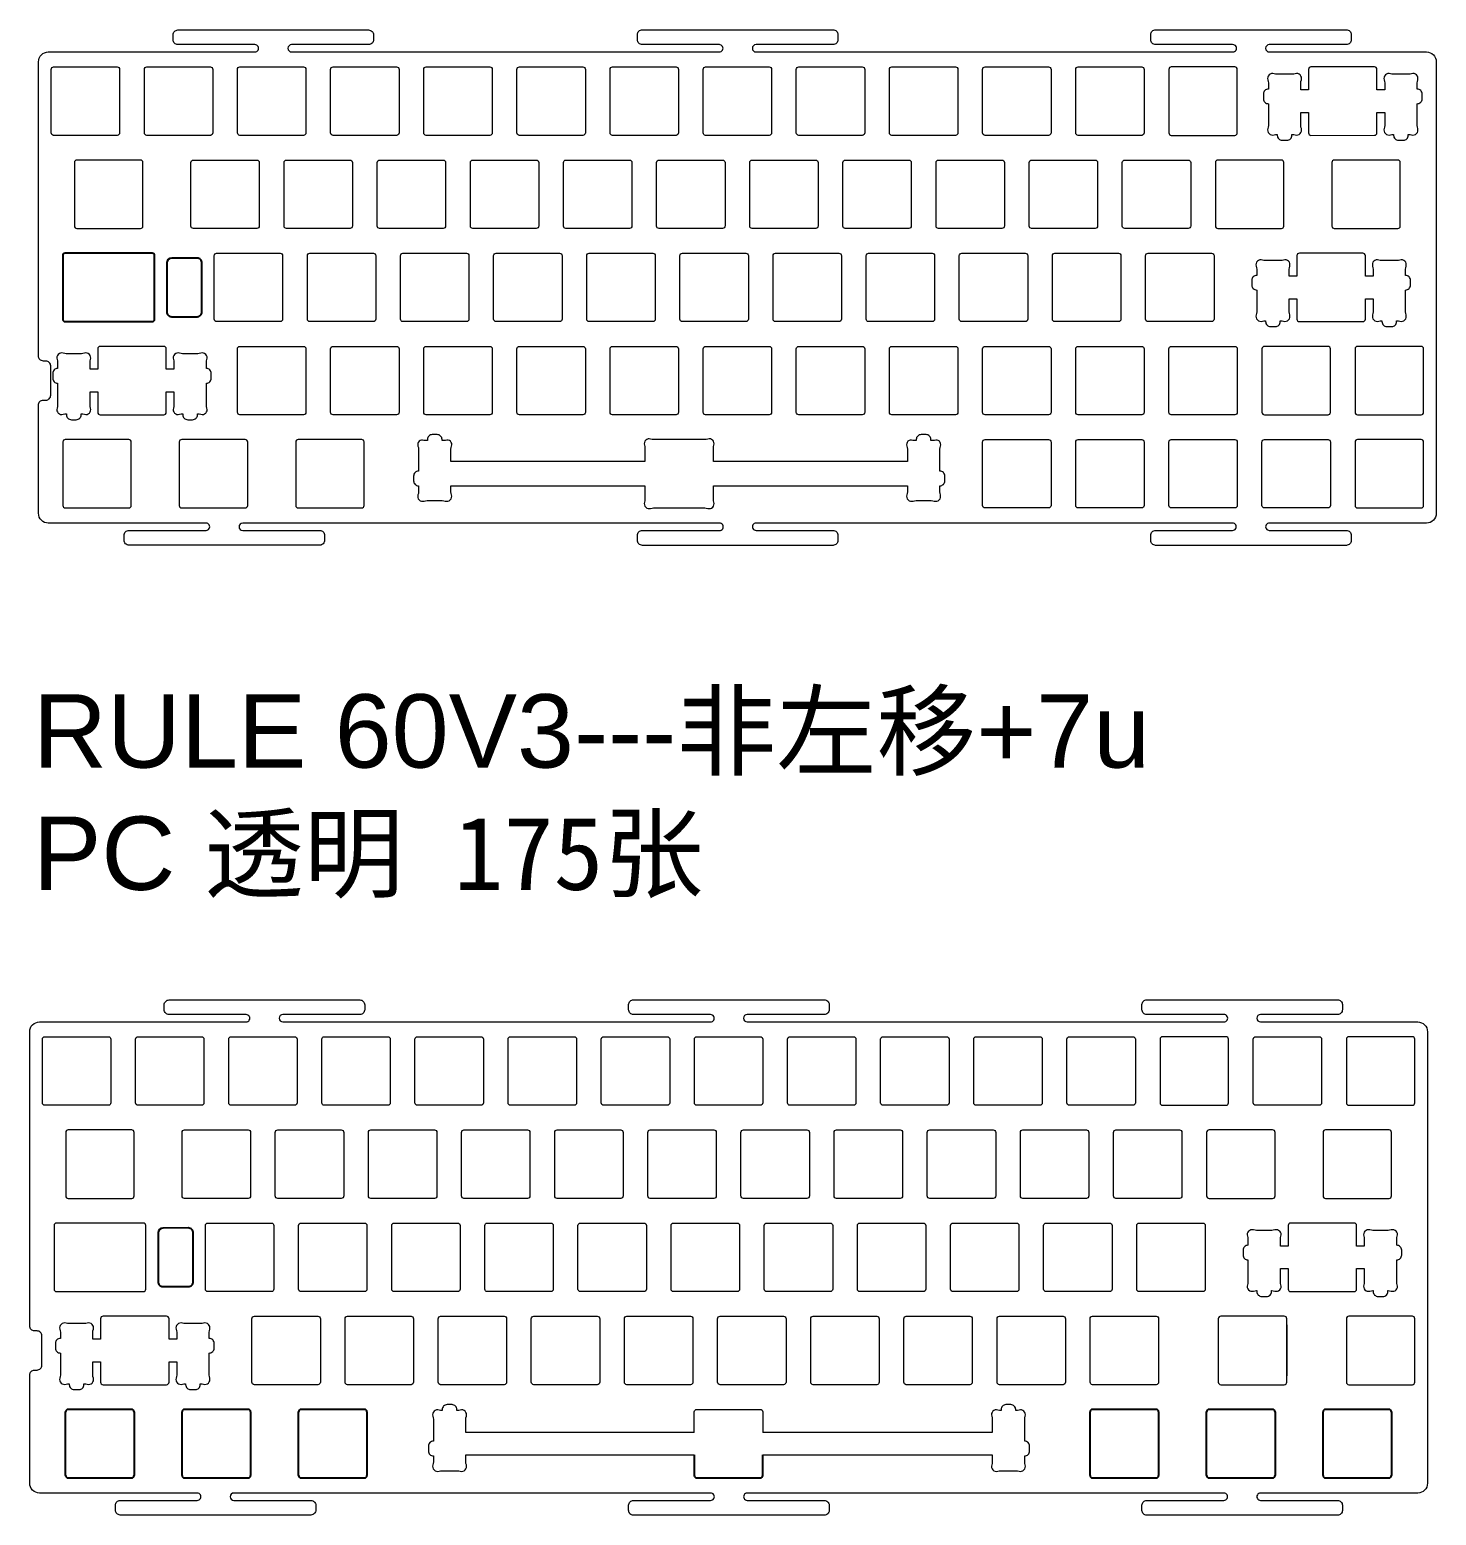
# Model space of a CAD drawing. Header units: millimetres. Extents: x 22 to 652, y 13 to 555.
# Drawn here: x 21.7 to 309.4, y 14.8 to 318.6 of the extents above; entities that cross this region are included whole.
import ezdxf

# ---------------------------------------------------------------- set-up
doc = ezdxf.new("R2010")
doc.units = ezdxf.units.MM
doc.layers.add('1', color=7, linetype='Continuous', lineweight=0)
doc.styles.get("Standard").update_dxf_attribs({"font": 'arial.ttf'})

msp = doc.modelspace()

# ---------------------------------------------------------------- linework, layer by layer
at = {"color": 7}
msp.add_lwpolyline([(47.2, 259.39), (47.2, 272.39, 0.414214), (46.7, 272.89), (28.93, 272.89, 0.414214), (28.43, 272.39), (28.43, 259.39, 0.414214), (28.93, 258.89), (46.7, 258.89, 0.414214)], format="xyb", close=True, dxfattribs=at)
for points in [[(56.9, 270.89, 0.414244), (55.9, 271.89), (50.7, 271.89, 0.414183), (49.7, 270.89), (49.7, 260.89, 0.414214), (50.7, 259.89), (55.9, 259.89, 0.414214), (56.9, 260.89)], [(55.1, 72.54, 0.414244), (54.1, 73.54), (48.91, 73.53, 0.414183), (47.91, 72.53), (47.91, 62.54, 0.414214), (48.91, 61.54), (54.1, 61.54, 0.414214), (55.1, 62.54)]]:
    msp.add_lwpolyline(points, format="xyb", close=True)
at = {"layer": '1'}
for p, q in [((68.48, 314.79), (68.48, 314.79)), ((74.48, 314.79), (74.48, 314.79)), ((135.31, 252.06), (135.31, 241.62))]:
    msp.add_line(p, q, dxfattribs=at)
at = {"layer": '1', "color": 3}
for p, q in [((138.26, 53.71), (138.26, 43.27)), ((278.77, 53.71), (278.77, 43.27)), ((110.87, 27.14), (157.6, 27.14))]:
    msp.add_line(p, q, dxfattribs=at)
at = {"layer": '1', "color": 3, "lineweight": 25}
for p, q in [((29.01, 22.94), (29.01, 35.94)), ((43.01, 35.94), (43.01, 22.94)), ((52.83, 22.94), (52.83, 35.94)), ((66.83, 35.94), (66.83, 22.94)), ((76.64, 22.94), (76.64, 35.94)), ((90.64, 35.94), (90.64, 22.94)), ((238.56, 22.94), (238.56, 35.94)), ((252.56, 35.94), (252.56, 22.94)), ((262.38, 22.94), (262.38, 35.94)), ((276.38, 35.94), (276.38, 22.94)), ((286.19, 22.94), (286.19, 35.94)), ((300.19, 35.94), (300.19, 22.94))]:
    msp.add_line(p, q, dxfattribs=at)
at = {"layer": '1'}
for points in [[(25.96, 249.84, 0.414214), (24.96, 250.84), (24.46, 250.84, -0.414214), (23.46, 251.84), (23.46, 312.04, -0.414214), (25.46, 314.04), (67.73, 314.04, 1.006341), (67.73, 315.54), (51.98, 315.54, -0.414214), (50.98, 316.54), (50.98, 317.54, -0.414214), (51.98, 318.54), (90.98, 318.54, -0.414214), (91.98, 317.54), (91.98, 316.54, -0.414214), (90.98, 315.54), (75.23, 315.54, 0.999996), (75.23, 314.04), (162.72, 314.04, 1.004198), (162.72, 315.54), (146.97, 315.54, -0.414214), (145.97, 316.54), (145.97, 317.59, -0.414214), (146.97, 318.59), (185.97, 318.59, -0.414214), (186.97, 317.59), (186.97, 316.54, -0.414214), (185.97, 315.54), (170.22, 315.54, 0.999996), (170.22, 314.04), (267.71, 314.04, 1.070015), (267.71, 315.54), (251.96, 315.54, -0.414214), (250.96, 316.54), (250.96, 317.59, -0.414214), (251.96, 318.59), (290.96, 318.59, -0.414214), (291.96, 317.59), (291.96, 316.54, -0.414214), (290.96, 315.54), (275.21, 315.54, 0.999996), (275.21, 314.04), (307.36, 314.04, -0.414214), (309.36, 312.04), (309.36, 219.69, -0.414213), (307.36, 217.69), (275.21, 217.69, 1.000003), (275.21, 216.19), (290.96, 216.19, -0.414214), (291.96, 215.19), (291.96, 214.14, -0.414214), (290.96, 213.14), (251.96, 213.14, -0.414214), (250.96, 214.14), (250.96, 215.19, -0.414214), (251.96, 216.19), (267.71, 216.19, 1.000004), (267.71, 217.69), (170.22, 217.69, 1.000003), (170.22, 216.19), (185.97, 216.19, -0.414214), (186.97, 215.19), (186.97, 214.14, -0.414214), (185.97, 213.14), (146.97, 213.14, -0.428049), (145.97, 214.19), (145.97, 215.19, -0.414214), (146.97, 216.19), (162.72, 216.19, 1.06449), (162.72, 217.69), (65.23, 217.69, 0.999996), (65.23, 216.19), (80.98, 216.19, -0.414214), (81.98, 215.19), (81.98, 214.19, -0.414214), (80.98, 213.19), (41.98, 213.19, -0.414214), (40.98, 214.19), (40.98, 215.19, -0.414214), (41.98, 216.19), (57.73, 216.19, 1.006341), (57.73, 217.69), (25.46, 217.69, -0.414214), (23.46, 219.69), (23.46, 241.84, -0.414214), (24.46, 242.84), (24.96, 242.84, 0.414214), (25.96, 243.84)], [(26.06, 297.49), (26.06, 310.49, -0.414214), (26.56, 310.99), (39.56, 310.99, -0.414214), (40.06, 310.49), (40.06, 297.49, -0.414217), (39.56, 296.99), (26.56, 296.99, -0.41421)], [(45.11, 297.49), (45.11, 310.49, -0.414214), (45.61, 310.99), (58.61, 310.99, -0.414214), (59.11, 310.49), (59.11, 297.49, -0.414217), (58.61, 296.99), (45.61, 296.99, -0.41421)], [(64.16, 297.49), (64.16, 310.49, -0.414214), (64.66, 310.99), (77.66, 310.99, -0.414214), (78.16, 310.49), (78.16, 297.49, -0.414217), (77.66, 296.99), (64.66, 296.99, -0.41421)], [(83.21, 297.49), (83.21, 310.49, -0.414214), (83.71, 310.99), (96.71, 310.99, -0.414214), (97.21, 310.49), (97.21, 297.49, -0.414217), (96.71, 296.99), (83.71, 296.99, -0.41421)], [(102.26, 297.49), (102.26, 310.49, -0.414214), (102.76, 310.99), (115.76, 310.99, -0.414214), (116.26, 310.49), (116.26, 297.49, -0.414217), (115.76, 296.99), (102.76, 296.99, -0.41421)], [(121.31, 297.49), (121.31, 310.49, -0.414214), (121.81, 310.99), (134.81, 310.99, -0.414214), (135.31, 310.49), (135.31, 297.49, -0.414217), (134.81, 296.99), (121.81, 296.99, -0.41421)], [(140.36, 297.49), (140.36, 310.49, -0.414214), (140.86, 310.99), (153.86, 310.99, -0.414214), (154.36, 310.49), (154.36, 297.49, -0.414217), (153.86, 296.99), (140.86, 296.99, -0.41421)], [(159.41, 297.49), (159.41, 310.49, -0.414214), (159.91, 310.99), (172.91, 310.99, -0.414214), (173.41, 310.49), (173.41, 297.49, -0.414217), (172.91, 296.99), (159.91, 296.99, -0.41421)], [(178.46, 297.49), (178.46, 310.49, -0.414214), (178.96, 310.99), (191.96, 310.99, -0.414214), (192.46, 310.49), (192.46, 297.49, -0.414217), (191.96, 296.99), (178.96, 296.99, -0.41421)], [(197.51, 297.49), (197.51, 310.49, -0.414214), (198.01, 310.99), (211.01, 310.99, -0.414214), (211.51, 310.49), (211.51, 297.49, -0.414217), (211.01, 296.99), (198.01, 296.99, -0.41421)], [(216.56, 297.49), (216.56, 310.49, -0.414214), (217.06, 310.99), (230.06, 310.99, -0.414214), (230.56, 310.49), (230.56, 297.49, -0.414217), (230.06, 296.99), (217.06, 296.99, -0.41421)], [(235.61, 297.49), (235.61, 310.49, -0.414214), (236.11, 310.99), (249.11, 310.99, -0.414214), (249.61, 310.49), (249.61, 297.49, -0.414217), (249.11, 296.99), (236.11, 296.99, -0.41421)], [(268.66, 297.49), (268.66, 310.49, 0.414214), (268.16, 310.99), (255.16, 310.99, 0.414214), (254.66, 310.49), (254.66, 297.49, 0.414217), (255.16, 296.99), (268.16, 296.99, 0.41421)], [(281.66, 306.29), (281.66, 307.71, -0.078597), (281.76, 308.33, 0.612516), (280.5, 309.59, -0.078597), (279.88, 309.49), (276.79, 309.49, -0.078597), (276.17, 309.59, 0.612516), (274.91, 308.33, -0.078597), (275.01, 307.71), (275.01, 306.46, 0.414214), (274.01, 305.46), (274.01, 304.46, 0.414214), (275.01, 303.46), (275.01, 298.97, -0.078597), (274.91, 298.36, 0.612516), (276.17, 297.1, -0.078597), (276.79, 297.19), (276.83, 297.19), (276.83, 296.99, 0.414214), (277.83, 295.99), (278.83, 295.99, 0.414214), (279.83, 296.99), (279.83, 297.19), (279.88, 297.19, -0.078597), (280.5, 297.1, 0.612516), (281.76, 298.36, -0.078597), (281.66, 298.97), (281.66, 301.69), (283.23, 301.69), (283.23, 297.49, 0.414217), (283.73, 296.99), (296.73, 297, 0.41421), (297.23, 297.5), (297.23, 301.69), (298.81, 301.69), (298.81, 298.97, -0.078597), (298.71, 298.36, 0.612516), (299.97, 297.1, -0.078597), (300.59, 297.19), (300.63, 297.19), (300.63, 296.99, 0.414214), (301.63, 295.99), (302.63, 295.99, 0.414214), (303.63, 296.99), (303.63, 297.19), (303.68, 297.19, -0.078597), (304.3, 297.1, 0.612516), (305.56, 298.36, -0.078597), (305.46, 298.97), (305.46, 303.46, 0.414214), (306.46, 304.46), (306.46, 305.46, 0.414214), (305.46, 306.46), (305.46, 307.71, -0.078597), (305.56, 308.33, 0.612516), (304.3, 309.59, -0.078597), (303.68, 309.49), (300.59, 309.49, -0.078597), (299.97, 309.59, 0.612516), (298.71, 308.33, -0.078597), (298.81, 307.71), (298.81, 306.29), (297.23, 306.29), (297.23, 310.49, 0.414214), (296.73, 310.99), (283.73, 310.99, 0.414214), (283.23, 310.49), (283.23, 306.29)], [(44.82, 278.44), (44.82, 291.44, 0.414214), (44.32, 291.94), (31.32, 291.94, 0.414214), (30.82, 291.44), (30.82, 278.44, 0.414217), (31.32, 277.94), (44.32, 277.94, 0.41421)], [(54.64, 278.44), (54.64, 291.44, -0.414214), (55.14, 291.94), (68.13, 291.94, -0.414214), (68.63, 291.44), (68.63, 278.44, -0.414217), (68.13, 277.94), (55.14, 277.94, -0.41421)], [(73.69, 278.44), (73.69, 291.44, -0.414214), (74.19, 291.94), (87.18, 291.94, -0.414214), (87.68, 291.44), (87.68, 278.44, -0.414217), (87.18, 277.94), (74.19, 277.94, -0.41421)], [(92.74, 278.44), (92.74, 291.44, -0.414214), (93.24, 291.94), (106.23, 291.94, -0.414214), (106.73, 291.44), (106.73, 278.44, -0.414217), (106.23, 277.94), (93.24, 277.94, -0.41421)], [(111.79, 278.44), (111.79, 291.44, -0.414214), (112.29, 291.94), (125.28, 291.94, -0.414214), (125.78, 291.44), (125.78, 278.44, -0.414217), (125.28, 277.94), (112.29, 277.94, -0.41421)], [(130.84, 278.44), (130.84, 291.44, -0.414214), (131.34, 291.94), (144.33, 291.94, -0.414214), (144.83, 291.44), (144.83, 278.44, -0.414217), (144.33, 277.94), (131.34, 277.94, -0.41421)], [(149.88, 278.44), (149.88, 291.44, -0.414214), (150.38, 291.94), (163.38, 291.94, -0.414214), (163.88, 291.44), (163.88, 278.44, -0.414217), (163.38, 277.94), (150.38, 277.94, -0.41421)], [(168.93, 278.44), (168.93, 291.44, -0.414214), (169.43, 291.94), (182.43, 291.94, -0.414214), (182.93, 291.44), (182.93, 278.44, -0.414217), (182.43, 277.94), (169.43, 277.94, -0.41421)], [(187.98, 278.44), (187.98, 291.44, -0.414214), (188.48, 291.94), (201.48, 291.94, -0.414214), (201.98, 291.44), (201.98, 278.44, -0.414217), (201.48, 277.94), (188.48, 277.94, -0.41421)], [(207.04, 278.44), (207.04, 291.44, -0.414214), (207.54, 291.94), (220.53, 291.94, -0.414214), (221.03, 291.44), (221.03, 278.44, -0.414217), (220.53, 277.94), (207.54, 277.94, -0.41421)], [(226.09, 278.44), (226.09, 291.44, -0.414214), (226.59, 291.94), (239.58, 291.94, -0.414214), (240.08, 291.44), (240.08, 278.44, -0.414217), (239.58, 277.94), (226.59, 277.94, -0.41421)], [(245.14, 278.44), (245.14, 291.44, -0.414214), (245.64, 291.94), (258.63, 291.94, -0.414214), (259.13, 291.44), (259.13, 278.44, -0.414217), (258.63, 277.94), (245.64, 277.94, -0.41421)], [(278.18, 278.44), (278.18, 291.44, 0.414214), (277.68, 291.94), (264.69, 291.94, 0.414214), (264.19, 291.44), (264.19, 278.44, 0.414217), (264.69, 277.94), (277.68, 277.94, 0.41421)], [(302, 278.44), (302, 291.44, 0.414214), (301.5, 291.94), (288.5, 291.94, 0.414214), (288, 291.44), (288, 278.44, 0.414217), (288.5, 277.94), (301.5, 277.94, 0.41421)], [(59.4, 259.39), (59.4, 272.39, -0.414214), (59.9, 272.89), (72.9, 272.89, -0.414214), (73.4, 272.39), (73.4, 259.39, -0.414217), (72.9, 258.89), (59.9, 258.89, -0.41421)], [(78.45, 259.39), (78.45, 272.39, -0.414214), (78.95, 272.89), (91.95, 272.89, -0.414214), (92.45, 272.39), (92.45, 259.39, -0.414217), (91.95, 258.89), (78.95, 258.89, -0.41421)], [(97.5, 259.39), (97.5, 272.39, -0.414214), (98, 272.89), (111, 272.89, -0.414214), (111.5, 272.39), (111.5, 259.39, -0.414217), (111, 258.89), (98, 258.89, -0.41421)], [(116.55, 259.39), (116.55, 272.39, -0.414214), (117.05, 272.89), (130.05, 272.89, -0.414214), (130.55, 272.39), (130.55, 259.39, -0.414217), (130.05, 258.89), (117.05, 258.89, -0.41421)], [(135.6, 259.39), (135.6, 272.39, -0.414214), (136.1, 272.89), (149.1, 272.89, -0.414214), (149.6, 272.39), (149.6, 259.39, -0.414217), (149.1, 258.89), (136.1, 258.89, -0.41421)], [(154.65, 259.39), (154.65, 272.39, -0.414214), (155.15, 272.89), (168.15, 272.89, -0.414214), (168.65, 272.39), (168.65, 259.39, -0.414217), (168.15, 258.89), (155.15, 258.89, -0.41421)], [(173.7, 259.39), (173.7, 272.39, -0.414214), (174.2, 272.89), (187.19, 272.89, -0.414214), (187.69, 272.39), (187.69, 259.39, -0.414217), (187.19, 258.89), (174.2, 258.89, -0.41421)], [(192.75, 259.39), (192.75, 272.39, -0.414214), (193.25, 272.89), (206.24, 272.89, -0.414214), (206.74, 272.39), (206.74, 259.39, -0.414217), (206.24, 258.89), (193.25, 258.89, -0.41421)], [(211.8, 259.39), (211.8, 272.39, -0.414214), (212.3, 272.89), (225.3, 272.89, -0.414214), (225.8, 272.39), (225.8, 259.39, -0.414217), (225.3, 258.89), (212.3, 258.89, -0.41421)], [(230.85, 259.39), (230.85, 272.39, -0.414214), (231.35, 272.89), (244.35, 272.89, -0.414214), (244.85, 272.39), (244.85, 259.39, -0.414217), (244.35, 258.89), (231.35, 258.89, -0.41421)], [(249.9, 259.39), (249.9, 272.39, -0.414214), (250.4, 272.89), (263.4, 272.89, -0.414214), (263.9, 272.39), (263.9, 259.39, -0.414217), (263.4, 258.89), (250.4, 258.89, -0.41421)], [(279.28, 268.19), (279.28, 269.61, -0.078597), (279.38, 270.23, 0.612516), (278.12, 271.49, -0.078597), (277.5, 271.39), (274.41, 271.39, -0.078597), (273.79, 271.49, 0.612516), (272.53, 270.23, -0.078597), (272.63, 269.61), (272.63, 268.36, 0.414214), (271.63, 267.36), (271.63, 266.36, 0.414214), (272.63, 265.36), (272.63, 260.87, -0.078597), (272.53, 260.26, 0.612516), (273.79, 259, -0.078597), (274.41, 259.09), (274.45, 259.09), (274.45, 258.89, 0.414214), (275.45, 257.89), (276.45, 257.89, 0.414214), (277.45, 258.89), (277.45, 259.09), (277.5, 259.09, -0.078597), (278.12, 259, 0.612516), (279.38, 260.26, -0.078597), (279.28, 260.87), (279.28, 263.59), (280.85, 263.59), (280.85, 259.39, 0.414217), (281.35, 258.89), (294.35, 258.9, 0.41421), (294.85, 259.4), (294.85, 263.59), (296.43, 263.59), (296.43, 260.87, -0.078597), (296.33, 260.26, 0.612516), (297.59, 259, -0.078597), (298.21, 259.09), (298.25, 259.09), (298.25, 258.89, 0.414214), (299.25, 257.89), (300.25, 257.89, 0.414214), (301.25, 258.89), (301.25, 259.09), (301.3, 259.09, -0.078597), (301.92, 259, 0.612516), (303.18, 260.26, -0.078597), (303.08, 260.87), (303.08, 265.36, 0.414214), (304.08, 266.36), (304.08, 267.36, 0.414214), (303.08, 268.36), (303.08, 269.61, -0.078597), (303.18, 270.23, 0.612516), (301.92, 271.49, -0.078597), (301.3, 271.39), (298.21, 271.39, -0.078597), (297.59, 271.49, 0.612516), (296.33, 270.23, -0.078597), (296.43, 269.61), (296.43, 268.19), (294.85, 268.19), (294.85, 272.39, 0.414214), (294.35, 272.89), (281.35, 272.89, 0.414214), (280.85, 272.39), (280.85, 268.19)], [(34.01, 249.14), (34.01, 250.56, -0.078597), (34.11, 251.18, 0.612516), (32.85, 252.44, -0.078597), (32.23, 252.34), (29.14, 252.34, -0.078597), (28.52, 252.44, 0.612516), (27.26, 251.18, -0.078597), (27.36, 250.56), (27.36, 249.31, 0.414214), (26.36, 248.31), (26.36, 247.31, 0.414214), (27.36, 246.31), (27.36, 241.82, -0.078597), (27.26, 241.21, 0.612516), (28.52, 239.95, -0.078597), (29.14, 240.04), (29.18, 240.04), (29.18, 239.84, 0.414214), (30.18, 238.84), (31.18, 238.84, 0.414214), (32.18, 239.84), (32.18, 240.04), (32.23, 240.04, -0.078597), (32.85, 239.95, 0.612516), (34.11, 241.21, -0.078597), (34.01, 241.82), (34.01, 244.54), (35.58, 244.54), (35.58, 240.34, 0.414217), (36.08, 239.84), (49.08, 239.85, 0.41421), (49.58, 240.35), (49.58, 244.54), (51.16, 244.54), (51.16, 241.82, -0.078597), (51.06, 241.21, 0.612516), (52.32, 239.95, -0.078597), (52.94, 240.04), (52.98, 240.04), (52.98, 239.84, 0.414214), (53.98, 238.84), (54.98, 238.84, 0.414214), (55.98, 239.84), (55.98, 240.04), (56.03, 240.04, -0.078597), (56.65, 239.95, 0.612516), (57.91, 241.21, -0.078597), (57.81, 241.82), (57.81, 246.31, 0.414214), (58.81, 247.31), (58.81, 248.31, 0.414214), (57.81, 249.31), (57.81, 250.56, -0.078597), (57.91, 251.18, 0.612516), (56.65, 252.44, -0.078597), (56.03, 252.34), (52.94, 252.34, -0.078597), (52.32, 252.44, 0.612516), (51.06, 251.18, -0.078597), (51.16, 250.56), (51.16, 249.14), (49.58, 249.14), (49.58, 253.34, 0.414214), (49.08, 253.84), (36.08, 253.84, 0.414214), (35.58, 253.34), (35.58, 249.14)], [(64.16, 240.34), (64.16, 253.34, -0.414214), (64.66, 253.84), (77.66, 253.84, -0.414214), (78.16, 253.34), (78.16, 240.34, -0.414217), (77.66, 239.84), (64.66, 239.84, -0.41421)], [(83.21, 240.34), (83.21, 253.34, -0.414214), (83.71, 253.84), (96.71, 253.84, -0.414214), (97.21, 253.34), (97.21, 240.34, -0.414217), (96.71, 239.84), (83.71, 239.84, -0.41421)], [(102.26, 240.34), (102.26, 253.34, -0.414214), (102.76, 253.84), (115.76, 253.84, -0.414214), (116.26, 253.34), (116.26, 240.34, -0.414217), (115.76, 239.84), (102.76, 239.84, -0.41421)], [(121.31, 240.34), (121.31, 253.34, -0.414214), (121.81, 253.84), (134.81, 253.84, -0.414214), (135.31, 253.34), (135.31, 240.34, -0.414217), (134.81, 239.84), (121.81, 239.84, -0.41421)], [(140.36, 240.34), (140.36, 253.34, -0.414214), (140.86, 253.84), (153.86, 253.84, -0.414214), (154.36, 253.34), (154.36, 240.34, -0.414217), (153.86, 239.84), (140.86, 239.84, -0.41421)], [(159.41, 240.34), (159.41, 253.34, -0.414214), (159.91, 253.84), (172.91, 253.84, -0.414214), (173.41, 253.34), (173.41, 240.34, -0.414217), (172.91, 239.84), (159.91, 239.84, -0.41421)], [(178.46, 240.34), (178.46, 253.34, -0.414214), (178.96, 253.84), (191.96, 253.84, -0.414214), (192.46, 253.34), (192.46, 240.34, -0.414217), (191.96, 239.84), (178.96, 239.84, -0.41421)], [(197.51, 240.34), (197.51, 253.34, -0.414214), (198.01, 253.84), (211.01, 253.84, -0.414214), (211.51, 253.34), (211.51, 240.34, -0.414217), (211.01, 239.84), (198.01, 239.84, -0.41421)], [(216.56, 240.34), (216.56, 253.34, -0.414214), (217.06, 253.84), (230.06, 253.84, -0.414214), (230.56, 253.34), (230.56, 240.34, -0.414217), (230.06, 239.84), (217.06, 239.84, -0.41421)], [(235.61, 240.34), (235.61, 253.34, -0.414214), (236.11, 253.84), (249.11, 253.84, -0.414214), (249.61, 253.34), (249.61, 240.34, -0.414217), (249.11, 239.84), (236.11, 239.84, -0.41421)], [(254.66, 240.34), (254.66, 253.34, -0.414214), (255.16, 253.84), (268.16, 253.84, -0.414214), (268.66, 253.34), (268.66, 240.34, -0.414217), (268.16, 239.84), (255.16, 239.84, -0.41421)], [(287.71, 240.34), (287.71, 253.34, 0.414214), (287.21, 253.84), (274.21, 253.84, 0.414214), (273.71, 253.34), (273.71, 240.34, 0.414217), (274.21, 239.84), (287.21, 239.84, 0.41421)], [(306.76, 240.34), (306.76, 253.34, 0.414214), (306.26, 253.84), (293.26, 253.84, 0.414214), (292.76, 253.34), (292.76, 240.34, 0.414217), (293.26, 239.84), (306.26, 239.84, 0.41421)], [(42.44, 221.29), (42.44, 234.29, 0.414214), (41.94, 234.79), (28.94, 234.79, 0.414214), (28.44, 234.29), (28.44, 221.29, 0.414217), (28.94, 220.79), (41.94, 220.79, 0.41421)], [(66.25, 221.29), (66.25, 234.29, 0.414214), (65.75, 234.79), (52.75, 234.79, 0.414214), (52.25, 234.29), (52.25, 221.29, 0.414217), (52.75, 220.79), (65.75, 220.79, 0.41421)], [(90.07, 221.29), (90.07, 234.29, 0.414214), (89.57, 234.79), (76.57, 234.79, 0.414214), (76.07, 234.29), (76.07, 221.29, 0.414217), (76.57, 220.79), (89.57, 220.79, 0.41421)], [(216.56, 221.29), (216.56, 234.29, -0.414214), (217.06, 234.79), (230.06, 234.79, -0.414214), (230.56, 234.29), (230.56, 221.29, -0.414217), (230.06, 220.79), (217.06, 220.79, -0.41421)], [(235.61, 221.29), (235.61, 234.29, -0.414214), (236.11, 234.79), (249.11, 234.79, -0.414214), (249.61, 234.29), (249.61, 221.29, -0.414217), (249.11, 220.79), (236.11, 220.79, -0.41421)], [(254.66, 221.29), (254.66, 234.29, -0.414214), (255.16, 234.79), (268.16, 234.79, -0.414214), (268.66, 234.29), (268.66, 221.29, -0.414217), (268.16, 220.79), (255.16, 220.79, -0.41421)], [(273.71, 221.29), (273.71, 234.29, -0.414214), (274.21, 234.79), (287.21, 234.79, -0.414214), (287.71, 234.29), (287.71, 221.29, -0.414217), (287.21, 220.79), (274.21, 220.79, -0.41421)], [(306.76, 221.29), (306.76, 234.29, 0.414214), (306.26, 234.79), (293.26, 234.79, 0.414214), (292.76, 234.29), (292.76, 221.29, 0.414217), (293.26, 220.79), (306.26, 220.79, 0.41421)]]:
    msp.add_lwpolyline(points, format="xyb", close=True, dxfattribs=at)
msp.add_lwpolyline([(201.18, 224.07, -0.078597), (201.08, 223.46, 0.612516), (202.34, 222.2, -0.078597), (202.96, 222.29), (206.05, 222.29, -0.076682), (206.67, 222.2, 0.612516), (207.93, 223.46, -0.078597), (207.83, 224.07), (207.83, 225.32, 0.414214), (208.83, 226.32), (208.83, 227.32, 0.414214), (207.83, 228.32), (207.83, 232.81, -0.078597), (207.93, 233.43, 0.672642), (206.72, 234.59), (206, 234.59), (206, 234.79, 0.414214), (205, 235.79), (204, 235.79, 0.414214), (203, 234.79), (203, 234.59), (202.29, 234.59, 0.672642), (201.08, 233.43, -0.078597), (201.18, 232.81), (201.18, 230.29), (161.5, 230.29), (161.5, 233.01, -0.078597), (161.6, 233.63, 0.612516), (160.34, 234.89, -0.078597), (159.72, 234.79), (149.28, 234.79, -0.078597), (148.67, 234.89, 0.612516), (147.41, 233.63, -0.078597), (147.5, 233.01), (147.5, 230.29), (107.83, 230.29), (107.83, 232.81, -0.078597), (107.93, 233.43, 0.672642), (106.72, 234.59), (106, 234.59), (106, 234.79, 0.414214), (105, 235.79), (104, 235.79, 0.414214), (103, 234.79), (103, 234.59), (102.29, 234.59, 0.672642), (101.08, 233.43, -0.078597), (101.18, 232.81), (101.18, 228.32, 0.414214), (100.18, 227.32), (100.18, 226.32, 0.414214), (101.18, 225.32), (101.18, 224.07, -0.078597), (101.08, 223.46, 0.621827), (102.34, 222.2, -0.060297), (102.96, 222.29), (106.05, 222.29, -0.078597), (106.67, 222.2, 0.612516), (107.93, 223.46, -0.078597), (107.83, 224.07), (107.83, 225.29), (147.5, 225.29), (147.5, 222.57, -0.078597), (147.41, 221.96, 0.612516), (148.67, 220.7, -0.078597), (149.28, 220.79), (159.72, 220.79, -0.078597), (160.34, 220.7, 0.612516), (161.6, 221.96, -0.078597), (161.5, 222.57), (161.5, 225.29), (201.18, 225.29), (201.18, 224.07)], format="xyb", dxfattribs=at)
at = {"layer": '1', "color": 3}
for points in [[(24.16, 51.49, 0.414214), (23.16, 52.49), (22.66, 52.49, -0.414214), (21.66, 53.49), (21.66, 113.68, -0.414214), (23.66, 115.68), (65.93, 115.68, 1.006341), (65.93, 117.18), (50.18, 117.18, -0.414214), (49.18, 118.18), (49.18, 119.18, -0.414214), (50.18, 120.18), (89.18, 120.18, -0.414214), (90.18, 119.18), (90.18, 118.18, -0.414214), (89.18, 117.18), (73.43, 117.18, 0.999996), (73.43, 115.68), (160.92, 115.68, 1.004198), (160.92, 117.18), (145.17, 117.18, -0.414214), (144.17, 118.18), (144.17, 119.23, -0.414214), (145.17, 120.23), (184.17, 120.23, -0.414214), (185.17, 119.23), (185.17, 118.18, -0.414214), (184.17, 117.18), (168.42, 117.18, 0.999996), (168.42, 115.68), (265.91, 115.68, 1.070015), (265.91, 117.18), (250.16, 117.18, -0.414214), (249.16, 118.18), (249.16, 119.23, -0.414214), (250.16, 120.23), (289.16, 120.23, -0.414214), (290.16, 119.23), (290.16, 118.18, -0.414214), (289.16, 117.18), (273.41, 117.18, 0.999996), (273.41, 115.68), (305.56, 115.68, -0.414214), (307.56, 113.68), (307.56, 21.34, -0.414213), (305.56, 19.34), (273.41, 19.34, 1.000003), (273.41, 17.84), (289.16, 17.84, -0.414214), (290.16, 16.84), (290.16, 15.78, -0.414214), (289.16, 14.78), (250.16, 14.78, -0.414214), (249.16, 15.78), (249.16, 16.84, -0.414214), (250.16, 17.84), (265.91, 17.84, 1.000004), (265.91, 19.34), (168.42, 19.34, 1.000003), (168.42, 17.84), (184.17, 17.84, -0.414214), (185.17, 16.84), (185.17, 15.78, -0.414214), (184.17, 14.78), (145.17, 14.78, -0.428049), (144.17, 15.84), (144.17, 16.84, -0.414214), (145.17, 17.84), (160.92, 17.84, 1.06449), (160.92, 19.34), (63.43, 19.34, 0.999996), (63.43, 17.84), (79.18, 17.84, -0.414214), (80.18, 16.84), (80.18, 15.84, -0.414214), (79.18, 14.84), (40.18, 14.84, -0.414214), (39.18, 15.84), (39.18, 16.84, -0.414214), (40.18, 17.84), (55.93, 17.84, 1.006341), (55.93, 19.34), (23.66, 19.34, -0.414214), (21.66, 21.34), (21.66, 43.49, -0.414214), (22.66, 44.49), (23.16, 44.49, 0.414214), (24.16, 45.49)], [(24.26, 99.14), (24.26, 112.14, -0.414214), (24.76, 112.64), (37.76, 112.64, -0.414214), (38.26, 112.14), (38.26, 99.14, -0.414217), (37.76, 98.64), (24.76, 98.64, -0.41421)], [(43.31, 99.14), (43.31, 112.14, -0.414214), (43.81, 112.64), (56.81, 112.64, -0.414214), (57.31, 112.14), (57.31, 99.14, -0.414217), (56.81, 98.64), (43.81, 98.64, -0.41421)], [(62.36, 99.14), (62.36, 112.14, -0.414214), (62.86, 112.64), (75.86, 112.64, -0.414214), (76.36, 112.14), (76.36, 99.14, -0.414217), (75.86, 98.64), (62.86, 98.64, -0.41421)], [(81.41, 99.14), (81.41, 112.14, -0.414214), (81.91, 112.64), (94.91, 112.64, -0.414214), (95.41, 112.14), (95.41, 99.14, -0.414217), (94.91, 98.64), (81.91, 98.64, -0.41421)], [(100.46, 99.14), (100.46, 112.14, -0.414214), (100.96, 112.64), (113.96, 112.64, -0.414214), (114.46, 112.14), (114.46, 99.14, -0.414217), (113.96, 98.64), (100.96, 98.64, -0.41421)], [(119.51, 99.14), (119.51, 112.14, -0.414214), (120.01, 112.64), (133.01, 112.64, -0.414214), (133.51, 112.14), (133.51, 99.14, -0.414217), (133.01, 98.64), (120.01, 98.64, -0.41421)], [(138.56, 99.14), (138.56, 112.14, -0.414214), (139.06, 112.64), (152.06, 112.64, -0.414214), (152.56, 112.14), (152.56, 99.14, -0.414217), (152.06, 98.64), (139.06, 98.64, -0.41421)], [(157.61, 99.14), (157.61, 112.14, -0.414214), (158.11, 112.64), (171.11, 112.64, -0.414214), (171.61, 112.14), (171.61, 99.14, -0.414217), (171.11, 98.64), (158.11, 98.64, -0.41421)], [(176.66, 99.14), (176.66, 112.14, -0.414214), (177.16, 112.64), (190.16, 112.64, -0.414214), (190.66, 112.14), (190.66, 99.14, -0.414217), (190.16, 98.64), (177.16, 98.64, -0.41421)], [(195.71, 99.14), (195.71, 112.14, -0.414214), (196.21, 112.64), (209.21, 112.64, -0.414214), (209.71, 112.14), (209.71, 99.14, -0.414217), (209.21, 98.64), (196.21, 98.64, -0.41421)], [(214.76, 99.14), (214.76, 112.14, -0.414214), (215.26, 112.64), (228.26, 112.64, -0.414214), (228.76, 112.14), (228.76, 99.14, -0.414217), (228.26, 98.64), (215.26, 98.64, -0.41421)], [(233.81, 99.14), (233.81, 112.14, -0.414214), (234.31, 112.64), (247.31, 112.64, -0.414214), (247.81, 112.14), (247.81, 99.14, -0.414217), (247.31, 98.64), (234.31, 98.64, -0.41421)], [(266.86, 99.14), (266.86, 112.14, 0.414214), (266.36, 112.64), (253.36, 112.64, 0.414214), (252.86, 112.14), (252.86, 99.14, 0.414217), (253.36, 98.64), (266.36, 98.64, 0.41421)], [(271.91, 99.14), (271.91, 112.14, -0.414214), (272.41, 112.64), (285.41, 112.64, -0.414214), (285.91, 112.14), (285.91, 99.14, -0.414217), (285.41, 98.64), (272.41, 98.64, -0.41421)], [(304.96, 99.14), (304.96, 112.14, 0.414214), (304.46, 112.64), (291.46, 112.64, 0.414214), (290.96, 112.14), (290.96, 99.14, 0.414217), (291.46, 98.64), (304.46, 98.64, 0.41421)], [(43.03, 80.09), (43.03, 93.09, 0.414214), (42.53, 93.59), (29.53, 93.59, 0.414214), (29.03, 93.09), (29.03, 80.09, 0.414217), (29.53, 79.59), (42.53, 79.59, 0.41421)], [(52.84, 80.09), (52.84, 93.09, -0.414214), (53.34, 93.59), (66.34, 93.59, -0.414214), (66.84, 93.09), (66.84, 80.09, -0.414217), (66.34, 79.59), (53.34, 79.59, -0.41421)], [(71.89, 80.09), (71.89, 93.09, -0.414214), (72.39, 93.59), (85.39, 93.59, -0.414214), (85.89, 93.09), (85.89, 80.09, -0.414217), (85.39, 79.59), (72.39, 79.59, -0.41421)], [(90.94, 80.09), (90.94, 93.09, -0.414214), (91.44, 93.59), (104.44, 93.59, -0.414214), (104.94, 93.09), (104.94, 80.09, -0.414217), (104.44, 79.59), (91.44, 79.59, -0.41421)], [(109.99, 80.09), (109.99, 93.09, -0.414214), (110.49, 93.59), (123.49, 93.59, -0.414214), (123.99, 93.09), (123.99, 80.09, -0.414217), (123.49, 79.59), (110.49, 79.59, -0.41421)], [(129.04, 80.09), (129.04, 93.09, -0.414214), (129.54, 93.59), (142.54, 93.59, -0.414214), (143.04, 93.09), (143.04, 80.09, -0.414217), (142.54, 79.59), (129.54, 79.59, -0.41421)], [(148.09, 80.09), (148.09, 93.09, -0.414214), (148.59, 93.59), (161.59, 93.59, -0.414214), (162.09, 93.09), (162.09, 80.09, -0.414217), (161.59, 79.59), (148.59, 79.59, -0.41421)], [(167.14, 80.09), (167.14, 93.09, -0.414214), (167.64, 93.59), (180.64, 93.59, -0.414214), (181.14, 93.09), (181.14, 80.09, -0.414217), (180.64, 79.59), (167.64, 79.59, -0.41421)], [(186.19, 80.09), (186.19, 93.09, -0.414214), (186.69, 93.59), (199.69, 93.59, -0.414214), (200.19, 93.09), (200.19, 80.09, -0.414217), (199.69, 79.59), (186.69, 79.59, -0.41421)], [(205.24, 80.09), (205.24, 93.09, -0.414214), (205.74, 93.59), (218.74, 93.59, -0.414214), (219.24, 93.09), (219.24, 80.09, -0.414217), (218.74, 79.59), (205.74, 79.59, -0.41421)], [(224.29, 80.09), (224.29, 93.09, -0.414214), (224.79, 93.59), (237.79, 93.59, -0.414214), (238.29, 93.09), (238.29, 80.09, -0.414217), (237.79, 79.59), (224.79, 79.59, -0.41421)], [(243.34, 80.09), (243.34, 93.09, -0.414214), (243.84, 93.59), (256.84, 93.59, -0.414214), (257.34, 93.09), (257.34, 80.09, -0.414217), (256.84, 79.59), (243.84, 79.59, -0.41421)], [(276.39, 80.09), (276.39, 93.09, 0.414214), (275.89, 93.59), (262.89, 93.59, 0.414214), (262.39, 93.09), (262.39, 80.09, 0.414217), (262.89, 79.59), (275.89, 79.59, 0.41421)], [(300.2, 80.09), (300.2, 93.09, 0.414214), (299.7, 93.59), (286.7, 93.59, 0.414214), (286.2, 93.09), (286.2, 80.09, 0.414217), (286.7, 79.59), (299.7, 79.59, 0.41421)], [(45.41, 61.03), (45.41, 74.03, 0.414214), (44.91, 74.53), (27.14, 74.53, 0.414214), (26.64, 74.03), (26.64, 61.03, 0.414214), (27.14, 60.53), (44.91, 60.53, 0.414214)], [(57.6, 61.04), (57.6, 74.04, -0.414214), (58.1, 74.54), (71.1, 74.54, -0.414214), (71.6, 74.04), (71.6, 61.04, -0.414217), (71.1, 60.54), (58.1, 60.54, -0.41421)], [(76.65, 61.04), (76.65, 74.04, -0.414214), (77.15, 74.54), (90.15, 74.54, -0.414214), (90.65, 74.04), (90.65, 61.04, -0.414217), (90.15, 60.54), (77.15, 60.54, -0.41421)], [(95.7, 61.04), (95.7, 74.04, -0.414214), (96.2, 74.54), (109.2, 74.54, -0.414214), (109.7, 74.04), (109.7, 61.04, -0.414217), (109.2, 60.54), (96.2, 60.54, -0.41421)], [(114.75, 61.04), (114.75, 74.04, -0.414214), (115.25, 74.54), (128.25, 74.54, -0.414214), (128.75, 74.04), (128.75, 61.04, -0.414217), (128.25, 60.54), (115.25, 60.54, -0.41421)], [(133.8, 61.04), (133.8, 74.04, -0.414214), (134.3, 74.54), (147.3, 74.54, -0.414214), (147.8, 74.04), (147.8, 61.04, -0.414217), (147.3, 60.54), (134.3, 60.54, -0.41421)], [(152.85, 61.04), (152.85, 74.04, -0.414214), (153.35, 74.54), (166.35, 74.54, -0.414214), (166.85, 74.04), (166.85, 61.04, -0.414217), (166.35, 60.54), (153.35, 60.54, -0.41421)], [(171.9, 61.04), (171.9, 74.04, -0.414214), (172.4, 74.54), (185.4, 74.54, -0.414214), (185.9, 74.04), (185.9, 61.04, -0.414217), (185.4, 60.54), (172.4, 60.54, -0.41421)], [(190.95, 61.04), (190.95, 74.04, -0.414214), (191.45, 74.54), (204.45, 74.54, -0.414214), (204.95, 74.04), (204.95, 61.04, -0.414217), (204.45, 60.54), (191.45, 60.54, -0.41421)], [(210, 61.04), (210, 74.04, -0.414214), (210.5, 74.54), (223.5, 74.54, -0.414214), (224, 74.04), (224, 61.04, -0.414217), (223.5, 60.54), (210.5, 60.54, -0.41421)], [(229.05, 61.04), (229.05, 74.04, -0.414214), (229.55, 74.54), (242.55, 74.54, -0.414214), (243.05, 74.04), (243.05, 61.04, -0.414217), (242.55, 60.54), (229.55, 60.54, -0.41421)], [(248.1, 61.04), (248.1, 74.04, -0.414214), (248.6, 74.54), (261.6, 74.54, -0.414214), (262.1, 74.04), (262.1, 61.04, -0.414217), (261.6, 60.54), (248.6, 60.54, -0.41421)], [(277.48, 69.84), (277.48, 71.26, -0.078597), (277.58, 71.87, 0.612516), (276.32, 73.13, -0.078597), (275.7, 73.04), (272.61, 73.04, -0.078597), (271.99, 73.13, 0.612516), (270.73, 71.87, -0.078597), (270.83, 71.26), (270.83, 70.01, 0.414214), (269.83, 69.01), (269.83, 68.01, 0.414214), (270.83, 67.01), (270.83, 62.52, -0.078597), (270.73, 61.9, 0.612516), (271.99, 60.64, -0.078597), (272.61, 60.74), (272.66, 60.74), (272.66, 60.54, 0.414214), (273.66, 59.54), (274.66, 59.54, 0.414214), (275.66, 60.54), (275.66, 60.74), (275.7, 60.74, -0.078597), (276.32, 60.64, 0.612516), (277.58, 61.9, -0.078597), (277.48, 62.52), (277.48, 65.24), (279.06, 65.24), (279.06, 61.04, 0.414217), (279.56, 60.54), (292.56, 60.54, 0.41421), (293.06, 61.04), (293.06, 65.24), (294.63, 65.24), (294.63, 62.52, -0.078597), (294.53, 61.9, 0.612516), (295.79, 60.64, -0.078597), (296.41, 60.74), (296.46, 60.74), (296.46, 60.54, 0.414214), (297.46, 59.54), (298.46, 59.54, 0.414214), (299.46, 60.54), (299.46, 60.74), (299.5, 60.74, -0.078597), (300.12, 60.64, 0.612516), (301.38, 61.9, -0.078597), (301.28, 62.52), (301.28, 67.01, 0.414214), (302.28, 68.01), (302.28, 69.01, 0.414214), (301.28, 70.01), (301.28, 71.26, -0.078597), (301.38, 71.87, 0.612516), (300.12, 73.13, -0.078597), (299.5, 73.04), (296.41, 73.04, -0.078597), (295.79, 73.13, 0.612516), (294.53, 71.87, -0.078597), (294.63, 71.26), (294.63, 69.84), (293.06, 69.84), (293.06, 74.04, 0.414214), (292.56, 74.54), (279.56, 74.54, 0.414214), (279.06, 74.04), (279.06, 69.84)], [(34.58, 50.79), (34.58, 52.21, -0.078597), (34.68, 52.82, 0.612516), (33.42, 54.08, -0.078597), (32.8, 53.99), (29.71, 53.99, -0.078597), (29.09, 54.08, 0.612516), (27.83, 52.82, -0.078597), (27.93, 52.21), (27.93, 50.96, 0.414214), (26.93, 49.96), (26.93, 48.96, 0.414214), (27.93, 47.96), (27.93, 43.46, -0.078597), (27.83, 42.85, 0.612516), (29.09, 41.59, -0.078597), (29.71, 41.69), (29.76, 41.69), (29.76, 41.49, 0.414214), (30.76, 40.49), (31.76, 40.49, 0.414214), (32.76, 41.49), (32.76, 41.69), (32.8, 41.69, -0.078597), (33.42, 41.59, 0.612516), (34.68, 42.85, -0.078597), (34.58, 43.46), (34.58, 46.19), (36.16, 46.19), (36.16, 41.99, 0.414217), (36.66, 41.49), (49.66, 41.49, 0.41421), (50.16, 41.99), (50.16, 46.19), (51.73, 46.19), (51.73, 43.46, -0.078597), (51.63, 42.85, 0.612516), (52.89, 41.59, -0.078597), (53.51, 41.69), (53.56, 41.69), (53.56, 41.49, 0.414214), (54.56, 40.49), (55.56, 40.49, 0.414214), (56.56, 41.49), (56.56, 41.69), (56.6, 41.69, -0.078597), (57.22, 41.59, 0.612516), (58.48, 42.85, -0.078597), (58.38, 43.46), (58.38, 47.96, 0.414214), (59.38, 48.96), (59.38, 49.96, 0.414214), (58.38, 50.96), (58.38, 52.21, -0.078597), (58.48, 52.82, 0.612516), (57.22, 54.08, -0.078597), (56.6, 53.99), (53.51, 53.99, -0.078597), (52.89, 54.08, 0.612516), (51.63, 52.82, -0.078597), (51.73, 52.21), (51.73, 50.79), (50.16, 50.79), (50.16, 54.99, 0.414214), (49.66, 55.49), (36.66, 55.49, 0.414214), (36.16, 54.99), (36.16, 50.79)], [(67.11, 41.99), (67.11, 54.99, -0.414214), (67.61, 55.49), (80.61, 55.49, -0.414214), (81.11, 54.99), (81.11, 41.99, -0.414217), (80.61, 41.49), (67.61, 41.49, -0.41421)], [(86.16, 41.99), (86.16, 54.99, -0.414214), (86.66, 55.49), (99.66, 55.49, -0.414214), (100.16, 54.99), (100.16, 41.99, -0.414217), (99.66, 41.49), (86.66, 41.49, -0.41421)], [(105.21, 41.99), (105.21, 54.99, -0.414214), (105.71, 55.49), (118.71, 55.49, -0.414214), (119.21, 54.99), (119.21, 41.99, -0.414217), (118.71, 41.49), (105.71, 41.49, -0.41421)], [(124.26, 41.99), (124.26, 54.99, -0.414214), (124.76, 55.49), (137.76, 55.49, -0.414214), (138.26, 54.99), (138.26, 41.99, -0.414217), (137.76, 41.49), (124.76, 41.49, -0.41421)], [(143.31, 41.99), (143.31, 54.99, -0.414214), (143.81, 55.49), (156.81, 55.49, -0.414214), (157.31, 54.99), (157.31, 41.99, -0.414217), (156.81, 41.49), (143.81, 41.49, -0.41421)], [(162.36, 41.99), (162.36, 54.99, -0.414214), (162.86, 55.49), (175.86, 55.49, -0.414214), (176.36, 54.99), (176.36, 41.99, -0.414217), (175.86, 41.49), (162.86, 41.49, -0.41421)], [(181.41, 41.99), (181.41, 54.99, -0.414214), (181.91, 55.49), (194.91, 55.49, -0.414214), (195.41, 54.99), (195.41, 41.99, -0.414217), (194.91, 41.49), (181.91, 41.49, -0.41421)], [(200.46, 41.99), (200.46, 54.99, -0.414214), (200.96, 55.49), (213.96, 55.49, -0.414214), (214.46, 54.99), (214.46, 41.99, -0.414217), (213.96, 41.49), (200.96, 41.49, -0.41421)], [(219.51, 41.99), (219.51, 54.99, -0.414214), (220.01, 55.49), (233.01, 55.49, -0.414214), (233.51, 54.99), (233.51, 41.99, -0.414217), (233.01, 41.49), (220.01, 41.49, -0.41421)], [(238.56, 41.99), (238.56, 54.99, -0.414214), (239.06, 55.49), (252.06, 55.49, -0.414214), (252.56, 54.99), (252.56, 41.99, -0.414217), (252.06, 41.49), (239.06, 41.49, -0.41421)], [(278.77, 41.99), (278.77, 54.99, 0.414214), (278.27, 55.49), (265.27, 55.49, 0.414214), (264.77, 54.99), (264.77, 41.99, 0.414217), (265.27, 41.49), (278.27, 41.49, 0.41421)], [(304.96, 41.99), (304.96, 54.99, 0.414214), (304.46, 55.49), (291.46, 55.49, 0.414214), (290.96, 54.99), (290.96, 41.99, 0.414217), (291.46, 41.49), (304.46, 41.49, 0.41421)]]:
    msp.add_lwpolyline(points, format="xyb", close=True, dxfattribs=at)
for points in [[(157.6, 31.74), (110.87, 31.74), (110.87, 34.43, -0.078597), (110.97, 35.04, 0.612516), (109.71, 36.3, -0.078597), (109.09, 36.21), (109.04, 36.21), (109.04, 36.41, 0.414214), (108.04, 37.41), (107.04, 37.41, 0.414214), (106.04, 36.41), (106.04, 36.21), (106, 36.21, -0.078597), (105.38, 36.3, 0.612516), (104.12, 35.04, -0.078597), (104.22, 34.43), (104.22, 29.94, 0.414214), (103.22, 28.94), (103.22, 27.94, 0.414214), (104.22, 26.94), (104.22, 25.69, -0.078597), (104.12, 25.07, 0.612516), (105.38, 23.81, -0.078597), (106, 23.91), (109.09, 23.91, -0.078597), (109.71, 23.81, 0.612516), (110.97, 25.07, -0.078597), (110.87, 25.69), (110.87, 27.14)], [(171.6, 27.14), (218.52, 27.14), (218.52, 25.69, -0.078597), (218.42, 25.07, 0.612516), (219.68, 23.81, -0.078597), (220.3, 23.91), (223.39, 23.91, -0.078597), (224.01, 23.81, 0.612516), (225.27, 25.07, -0.078597), (225.17, 25.69), (225.17, 26.94, 0.414214), (226.17, 27.94), (226.17, 28.94, 0.414214), (225.17, 29.94), (225.17, 34.43, -0.078597), (225.27, 35.04, 0.612516), (224.01, 36.3, -0.078597), (223.39, 36.21), (223.34, 36.21), (223.34, 36.41, 0.414214), (222.34, 37.41), (221.34, 37.41, 0.414214), (220.34, 36.41), (220.34, 36.21), (220.3, 36.21, -0.078597), (219.68, 36.3, 0.612516), (218.42, 35.04, -0.078597), (218.52, 34.43), (218.52, 31.74), (171.6, 31.74)], [(157.6, 31.74), (157.6, 35.94, -0.414214), (158.1, 36.44), (171.1, 36.44, -0.414214), (171.6, 35.94), (171.6, 31.74)]]:
    msp.add_lwpolyline(points, format="xyb", dxfattribs=at)
at = {"layer": '1', "color": 3, "lineweight": 25}
for points in [[(43.01, 35.94, 0.414214), (42.51, 36.44), (29.51, 36.44, 0.414214), (29.01, 35.94)], [(66.83, 35.94, 0.414214), (66.33, 36.44), (53.33, 36.44, 0.414214), (52.83, 35.94)], [(90.64, 35.94, 0.414214), (90.14, 36.44), (77.14, 36.44, 0.414214), (76.64, 35.94)], [(252.56, 35.94, 0.414214), (252.06, 36.44), (239.06, 36.44, 0.414214), (238.56, 35.94)], [(276.38, 35.94, 0.414214), (275.88, 36.44), (262.88, 36.44, 0.414214), (262.38, 35.94)], [(300.19, 35.94, 0.414214), (299.69, 36.44), (286.69, 36.44, 0.414214), (286.19, 35.94)], [(157.6, 27.14), (157.6, 22.94, 0.414214), (158.1, 22.44), (171.1, 22.44, 0.414214), (171.6, 22.94), (171.6, 27.14)], [(29.01, 22.94, 0.414214), (29.51, 22.44), (42.51, 22.44, 0.414214), (43.01, 22.94)], [(52.83, 22.94, 0.414214), (53.33, 22.44), (66.33, 22.44, 0.414214), (66.83, 22.94)], [(76.64, 22.94, 0.414214), (77.14, 22.44), (90.14, 22.44, 0.414214), (90.64, 22.94)], [(238.56, 22.94, 0.414214), (239.06, 22.44), (252.06, 22.44, 0.414214), (252.56, 22.94)], [(262.38, 22.94, 0.414214), (262.88, 22.44), (275.88, 22.44, 0.414214), (276.38, 22.94)], [(286.19, 22.94, 0.414214), (286.69, 22.44), (299.69, 22.44, 0.414214), (300.19, 22.94)]]:
    msp.add_lwpolyline(points, format="xyb", dxfattribs=at)

# ---------------------------------------------------------------- texts
at = {"insert": (22.34, 182.69), "char_height": 15, "attachment_point": 1}
msp.add_mtext_dynamic_manual_height_columns('RULE 60V3---{\\fSimSun|b0|i0|c134|p2;非左移}+7u\\PPC {\\fSimSun|b0|i0|c134|p2;透明 175张}', width=416.9861, gutter_width=12.5, heights=[0], dxfattribs=at)

doc.saveas('drawing.dxf')
